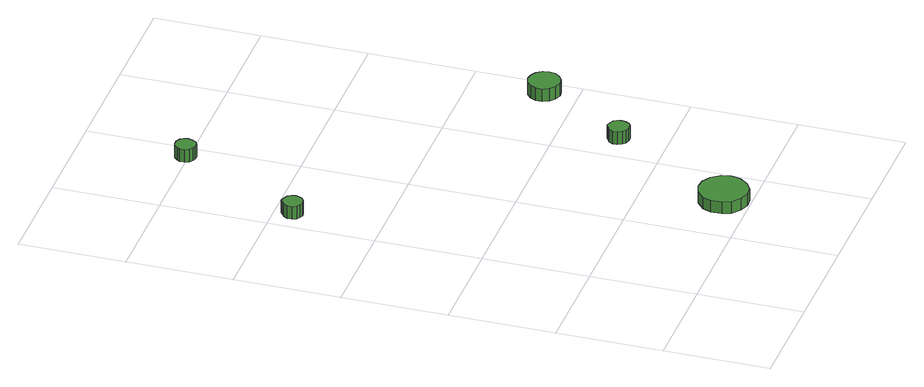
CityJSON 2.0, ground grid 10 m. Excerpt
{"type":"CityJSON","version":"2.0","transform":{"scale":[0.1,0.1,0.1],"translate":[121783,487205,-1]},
"CityObjects":{
"tree1":{"type":"SolitaryVegetationObject","attributes":{"function":"something"},"geometry":[{"type":"MultiSurface","lod":"1","boundaries":[[[0,1,2,3,4,5,6,7,8,9,10,11,12,13,14]],[[15,16,17,18,19,20,21,22,23,24,25,26,27,28,29]],[[0,29,28,1]],[[1,28,27,2]],[[2,27,26,3]],[[3,26,25,4]],[[4,25,24,5]],[[5,24,23,6]],[[6,23,22,7]],[[7,22,21,8]],[[8,21,20,9]],[[9,20,19,10]],[[10,19,18,11]],[[11,18,17,12]],[[12,17,16,13]],[[13,16,15,14]],[[14,15,29,0]]]}]},
"tree2":{"type":"SolitaryVegetationObject","attributes":{"function":"something"},"geometry":[{"type":"MultiSurface","lod":"1","boundaries":[[[30,31,32,33,34,35,36,37,38,39,40,41,42,43,44]],[[45,46,47,48,49,50,51,52,53,54,55,56,57,58,59]],[[30,59,58,31]],[[31,58,57,32]],[[32,57,56,33]],[[33,56,55,34]],[[34,55,54,35]],[[35,54,53,36]],[[36,53,52,37]],[[37,52,51,38]],[[38,51,50,39]],[[39,50,49,40]],[[40,49,48,41]],[[41,48,47,42]],[[42,47,46,43]],[[43,46,45,44]],[[44,45,59,30]]]}]},
"tree3":{"type":"SolitaryVegetationObject","attributes":{"function":"something"},"geometry":[{"type":"MultiSurface","lod":"1","boundaries":[[[60,61,62,63,64,65,66,67,68,69,70,71,72,73,74]],[[75,76,77,78,79,80,81,82,83,84,85,86,87,88,89]],[[60,89,88,61]],[[61,88,87,62]],[[62,87,86,63]],[[63,86,85,64]],[[64,85,84,65]],[[65,84,83,66]],[[66,83,82,67]],[[67,82,81,68]],[[68,81,80,69]],[[69,80,79,70]],[[70,79,78,71]],[[71,78,77,72]],[[72,77,76,73]],[[73,76,75,74]],[[74,75,89,60]]]}]},
"tree4":{"type":"SolitaryVegetationObject","attributes":{"function":"something"},"geometry":[{"type":"MultiSurface","lod":"1","boundaries":[[[90,91,92,93,94,95,96,97,98,99,100,101,102,103,104]],[[105,106,107,108,109,110,111,112,113,114,115,116,117,118,119]],[[90,119,118,91]],[[91,118,117,92]],[[92,117,116,93]],[[93,116,115,94]],[[94,115,114,95]],[[95,114,113,96]],[[96,113,112,97]],[[97,112,111,98]],[[98,111,110,99]],[[99,110,109,100]],[[100,109,108,101]],[[101,108,107,102]],[[102,107,106,103]],[[103,106,105,104]],[[104,105,119,90]]]}]},
"tree5":{"type":"SolitaryVegetationObject","attributes":{"function":"something"},"geometry":[{"type":"MultiSurface","lod":"1","boundaries":[[[120,121,122,123,124,125,126,127,128,129,130,131,132,133,134]],[[135,136,137,138,139,140,141,142,143,144,145,146,147,148,149]],[[120,149,148,121]],[[121,148,147,122]],[[122,147,146,123]],[[123,146,145,124]],[[124,145,144,125]],[[125,144,143,126]],[[126,143,142,127]],[[127,142,141,128]],[[128,141,140,129]],[[129,140,139,130]],[[130,139,138,131]],[[131,138,137,132]],[[132,137,136,133]],[[133,136,135,134]],[[134,135,149,120]]]}]}
},
"vertices":[
[28,382,21],[27,386,21],[25,389,21],[21,391,21],[17,392,21],[14,390,21],[11,388,21],[9,384,21],[9,380,21],[11,376,21],[14,374,21],[17,372,21],[21,373,21],[25,375,21],[27,378,21],[27,378,8],[25,375,8],[21,373,8],[17,372,8],[14,374,8],[11,376,8],[9,380,8],[9,384,8],[11,388,8],[14,390,8],[17,392,8],[21,391,8],[25,389,8],[27,386,8],[28,382,8],
[182,25,17],[180,34,17],[174,42,17],[166,47,17],[157,48,17],[148,45,17],[140,38,17],[137,30,17],[137,20,17],[140,12,17],[148,5,17],[157,2,17],[166,3,17],[174,8,17],[180,16,17],[180,16,5],[174,8,5],[166,3,5],[157,2,5],[148,5,5],[140,12,5],[137,20,5],[137,30,5],[140,38,5],[148,45,5],[157,48,5],[166,47,5],[174,42,5],[180,34,5],[182,25,5],
[88,501,23],[87,505,23],[85,508,23],[81,510,23],[77,510,23],[74,509,23],[71,506,23],[69,503,23],[69,499,23],[71,495,23],[74,492,23],[77,491,23],[81,491,23],[85,493,23],[87,497,23],[87,497,10],[85,493,10],[81,491,10],[77,491,10],[74,492,10],[71,495,10],[69,499,10],[69,503,10],[71,506,10],[74,509,10],[77,510,10],[81,510,10],[85,508,10],[87,505,10],[88,501,10],
[239,145,19],[238,149,19],[236,152,19],[232,154,19],[228,155,19],[224,153,19],[221,151,19],[219,147,19],[219,143,19],[221,139,19],[224,136,19],[228,135,19],[232,135,19],[236,137,19],[238,141,19],[238,141,6],[236,137,6],[232,135,6],[228,135,6],[224,136,6],[221,139,6],[219,143,6],[219,147,6],[221,151,6],[224,153,6],[228,155,6],[232,154,6],[236,152,6],[238,149,6],[239,145,6],
[295,230,21],[294,236,21],[290,241,21],[285,244,21],[279,245,21],[273,243,21],[268,239,21],[265,233,21],[265,227,21],[268,221,21],[273,217,21],[279,215,21],[285,216,21],[290,219,21],[294,224,21],[294,224,8],[290,219,8],[285,216,8],[279,215,8],[273,217,8],[268,221,8],[265,227,8],[265,233,8],[268,239,8],[273,243,8],[279,245,8],[285,244,8],[290,241,8],[294,236,8],[295,230,8]
]}
